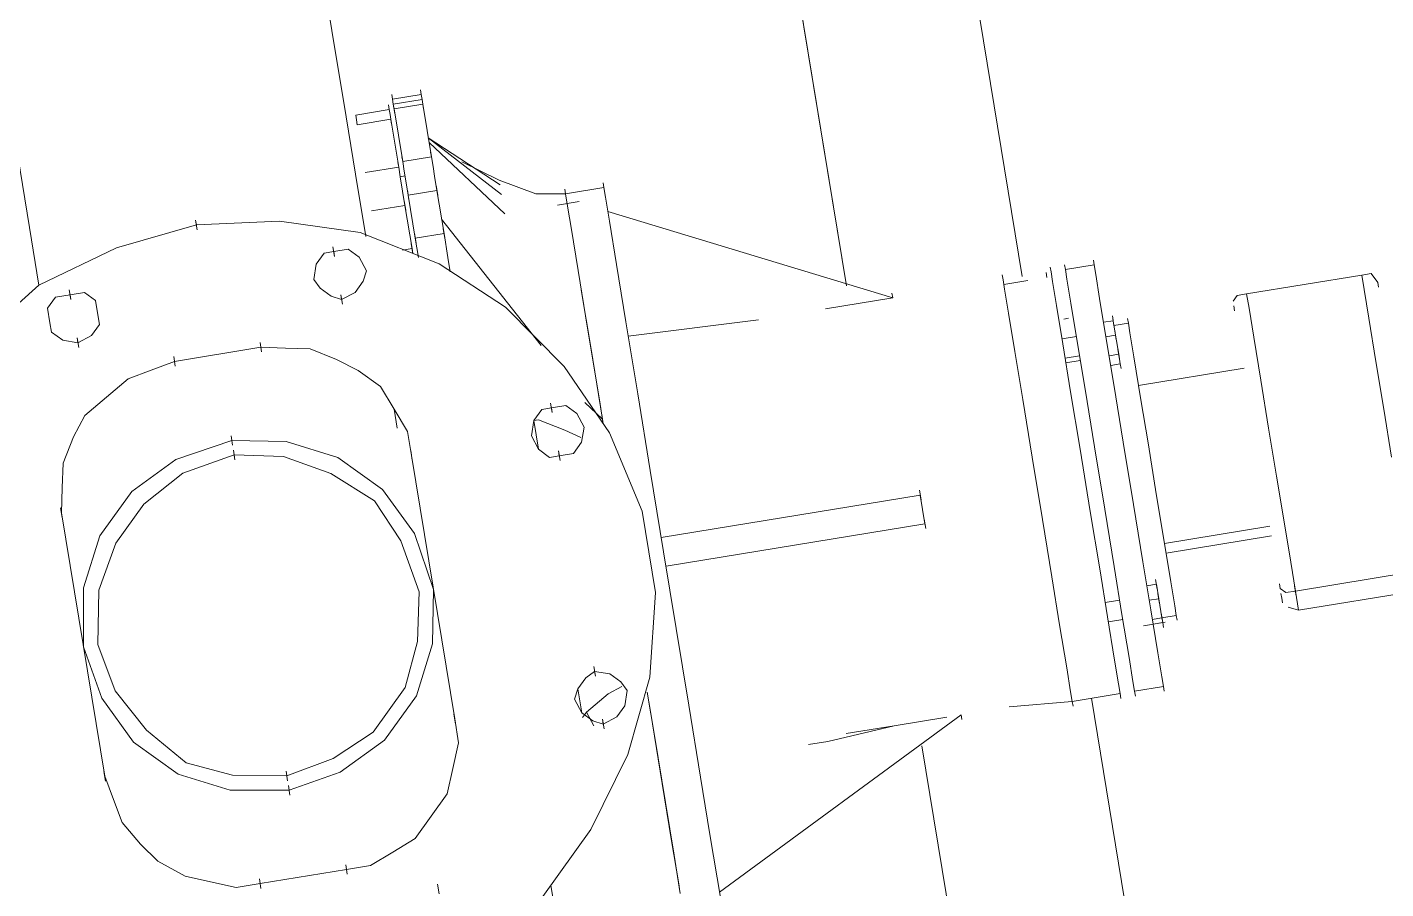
# Model space of a CAD drawing. Header units: metres. Extents: x 2 to 659295185, y -28 to 1124222152.
# Drawn here: x 655610.01 to 655610.597, y 1126540.402 to 1126540.774 of the extents above; entities that cross this region are included whole.
import ezdxf

# ---------------------------------------------------------------- set-up
doc = ezdxf.new("R2010")
doc.units = ezdxf.units.M
doc.header["$MEASUREMENT"] = 0
doc.layers.add('CCSM_C1_CUERPO CK$0$A-EQUIPOS', color=9, linetype='CONTINUOUS')

msp = doc.modelspace()

# ---------------------------------------------------------------- linework, layer by layer
at = {"layer": 'CCSM_C1_CUERPO CK$0$A-EQUIPOS', "lineweight": 5}
for p, q in [((655610.41037, 1126540.84668), (655610.4399, 1126540.66653)), ((655610.4399, 1126540.66653), (655610.41037, 1126540.84668)), ((655610.364, 1126540.6626), (655610.33583, 1126540.83446)), ((655610.33583, 1126540.83446), (655610.364, 1126540.6626)), ((655610.14282, 1126540.76668), (655610.13976, 1126540.78531)), ((655610.14689, 1126540.74183), (655610.14282, 1126540.76668)), ((655610.1676, 1126540.74522), (655610.16794, 1126540.74315)), ((655610.16794, 1126540.74315), (655610.1676, 1126540.74522)), ((655610.18036, 1126540.74519), (655610.16794, 1126540.74315)), ((655610.16794, 1126540.74315), (655610.16827, 1126540.74108)), ((655610.16794, 1126540.74315), (655610.16827, 1126540.74108)), ((655610.16794, 1126540.74315), (655610.16827, 1126540.74108)), ((655610.1807, 1126540.74312), (655610.16827, 1126540.74108)), ((655610.16827, 1126540.74108), (655610.1807, 1126540.74312)), ((655610.18002, 1126540.74726), (655610.18036, 1126540.74519)), ((655610.18002, 1126540.74726), (655610.18036, 1126540.74519)), ((655610.18036, 1126540.74519), (655610.1807, 1126540.74312)), ((655610.18036, 1126540.74519), (655610.1807, 1126540.74312)), ((655610.1807, 1126540.74312), (655610.18036, 1126540.74519)), ((655610.18104, 1126540.74105), (655610.1807, 1126540.74312)), ((655610.1807, 1126540.74312), (655610.18104, 1126540.74105)), ((655610.1807, 1126540.74312), (655610.18138, 1126540.73898)), ((655610.15198, 1126540.71077), (655610.14689, 1126540.74183)), ((655610.15205, 1126540.7363), (655610.16654, 1126540.73867)), ((655610.16654, 1126540.73867), (655610.1662, 1126540.74074)), ((655610.1662, 1126540.74074), (655610.16654, 1126540.73867)), ((655610.1662, 1126540.74074), (655610.16654, 1126540.73867)), ((655610.1662, 1126540.74074), (655610.16654, 1126540.73867)), ((655610.16654, 1126540.73867), (655610.16688, 1126540.7366)), ((655610.16688, 1126540.7366), (655610.16654, 1126540.73867)), ((655610.16827, 1126540.74108), (655610.16861, 1126540.73901)), ((655610.16861, 1126540.73901), (655610.16827, 1126540.74108)), ((655610.16827, 1126540.74108), (655610.16895, 1126540.73694)), ((655610.16861, 1126540.73901), (655610.18104, 1126540.74105)), ((655610.16861, 1126540.73901), (655610.17235, 1126540.71623)), ((655610.17235, 1126540.71623), (655610.16861, 1126540.73901)), ((655610.18104, 1126540.74105), (655610.18477, 1126540.71827)), ((655610.18104, 1126540.74105), (655610.18477, 1126540.71827)), ((655610.15205, 1126540.7363), (655610.15239, 1126540.73423)), ((655610.15239, 1126540.73423), (655610.15205, 1126540.7363)), ((655610.15239, 1126540.73423), (655610.15273, 1126540.73215)), ((655610.15273, 1126540.73215), (655610.15239, 1126540.73423)), ((655610.16722, 1126540.73453), (655610.15273, 1126540.73215)), ((655610.16688, 1126540.7366), (655610.16722, 1126540.73453)), ((655610.16722, 1126540.73453), (655610.16688, 1126540.7366)), ((655610.16688, 1126540.7366), (655610.16756, 1126540.73246)), ((655610.17062, 1126540.71382), (655610.16722, 1126540.73453)), ((655610.17062, 1126540.71382), (655610.16722, 1126540.73453)), ((655610.21508, 1126540.70198), (655610.18341, 1126540.72655)), ((655610.2144, 1126540.70612), (655610.18341, 1126540.72655)), ((655610.21508, 1126540.70198), (655610.18341, 1126540.72655)), ((655610.21644, 1126540.69369), (655610.18375, 1126540.72448)), ((655610.18375, 1126540.72448), (655610.21644, 1126540.69369)), ((655610.18443, 1126540.72034), (655610.18477, 1126540.71827)), ((655610.18443, 1126540.72034), (655610.18477, 1126540.71827)), ((655610.01118, 1126540.68769), (655610.00609, 1126540.71875)), ((655610.17062, 1126540.71382), (655610.15612, 1126540.71145)), ((655610.17028, 1126540.71589), (655610.17062, 1126540.71382)), ((655610.17129, 1126540.70968), (655610.17062, 1126540.71382)), ((655610.17129, 1126540.70968), (655610.17062, 1126540.71382)), ((655610.17201, 1126540.7183), (655610.17235, 1126540.71623)), ((655610.17235, 1126540.71623), (655610.17201, 1126540.7183)), ((655610.17235, 1126540.71623), (655610.18477, 1126540.71827)), ((655610.17235, 1126540.71623), (655610.17303, 1126540.71209)), ((655610.17303, 1126540.71209), (655610.17235, 1126540.71623)), ((655610.18477, 1126540.71827), (655610.18545, 1126540.71413)), ((655610.18477, 1126540.71827), (655610.18545, 1126540.71413)), ((655610.18613, 1126540.70999), (655610.18545, 1126540.71413)), ((655610.18545, 1126540.71413), (655610.18613, 1126540.70999)), ((655610.21407, 1126540.70819), (655610.19787, 1126540.71617)), ((655610.15639, 1126540.68385), (655610.15198, 1126540.71077)), ((655610.17337, 1126540.71002), (655610.17129, 1126540.70968)), ((655610.17129, 1126540.70968), (655610.17337, 1126540.71002)), ((655610.17129, 1126540.70968), (655610.17231, 1126540.70347)), ((655610.17231, 1126540.70347), (655610.17129, 1126540.70968)), ((655610.17303, 1126540.71209), (655610.1737, 1126540.70795)), ((655610.1737, 1126540.70795), (655610.17303, 1126540.71209)), ((655610.1737, 1126540.70795), (655610.17472, 1126540.70174)), ((655610.17472, 1126540.70174), (655610.1737, 1126540.70795)), ((655610.18613, 1126540.70999), (655610.18715, 1126540.70378)), ((655610.18715, 1126540.70378), (655610.18613, 1126540.70999)), ((655610.22992, 1126540.70228), (655610.21407, 1126540.70819)), ((655610.17231, 1126540.70347), (655610.17333, 1126540.69726)), ((655610.17333, 1126540.69726), (655610.17231, 1126540.70347)), ((655610.17438, 1126540.70381), (655610.17506, 1126540.69967)), ((655610.18715, 1126540.70378), (655610.17472, 1126540.70174)), ((655610.17472, 1126540.70174), (655610.17778, 1126540.6831)), ((655610.17472, 1126540.70174), (655610.17778, 1126540.6831)), ((655610.18681, 1126540.70585), (655610.18749, 1126540.70171)), ((655610.18715, 1126540.70378), (655610.1902, 1126540.68514)), ((655610.1902, 1126540.68514), (655610.18715, 1126540.70378)), ((655610.22992, 1126540.70228), (655610.24268, 1126540.70225)), ((655610.24234, 1126540.70432), (655610.24268, 1126540.70225)), ((655610.24268, 1126540.70225), (655610.25925, 1126540.70496)), ((655610.2437, 1126540.69604), (655610.24268, 1126540.70225)), ((655610.24268, 1126540.70225), (655610.2437, 1126540.69604)), ((655610.25891, 1126540.70703), (655610.25925, 1126540.70496)), ((655610.25992, 1126540.70082), (655610.25925, 1126540.70496)), ((655610.25925, 1126540.70496), (655610.25992, 1126540.70082)), ((655610.17333, 1126540.69726), (655610.15884, 1126540.69488)), ((655610.17299, 1126540.69933), (655610.17367, 1126540.69519)), ((655610.17333, 1126540.69726), (655610.17639, 1126540.67862)), ((655610.17639, 1126540.67862), (655610.17333, 1126540.69726)), ((655610.23922, 1126540.69743), (655610.24854, 1126540.69895)), ((655610.23922, 1126540.69743), (655610.24854, 1126540.69895)), ((655610.24336, 1126540.69811), (655610.2437, 1126540.69604)), ((655610.24336, 1126540.69811), (655610.2437, 1126540.69604)), ((655610.24438, 1126540.69189), (655610.2437, 1126540.69604)), ((655610.24438, 1126540.69189), (655610.2437, 1126540.69604)), ((655610.26162, 1126540.69047), (655610.25992, 1126540.70082)), ((655610.26162, 1126540.69047), (655610.25992, 1126540.70082)), ((655610.08294, 1126540.69095), (655610.08361, 1126540.68681)), ((655610.08294, 1126540.69095), (655610.08328, 1126540.68888)), ((655610.11916, 1126540.69051), (655610.08328, 1126540.68888)), ((655610.11916, 1126540.69051), (655610.08328, 1126540.68888)), ((655610.15398, 1126540.68558), (655610.11916, 1126540.69051)), ((655610.15398, 1126540.68558), (655610.11916, 1126540.69051)), ((655610.23216, 1126540.63673), (655610.18918, 1126540.69135)), ((655610.24438, 1126540.69189), (655610.24506, 1126540.68775)), ((655610.24438, 1126540.69189), (655610.24506, 1126540.68775)), ((655610.26094, 1126540.69461), (655610.38399, 1126540.65737)), ((655610.38399, 1126540.65737), (655610.26094, 1126540.69461)), ((655610.26468, 1126540.67183), (655610.26162, 1126540.69047)), ((655610.26468, 1126540.67183), (655610.26162, 1126540.69047)), ((655610.01525, 1126540.66284), (655610.01118, 1126540.68769)), ((655610.08328, 1126540.68888), (655610.04875, 1126540.67897)), ((655610.08328, 1126540.68888), (655610.04875, 1126540.67897)), ((655610.1881, 1126540.67204), (655610.15398, 1126540.68558)), ((655610.1881, 1126540.67204), (655610.15398, 1126540.68558)), ((655610.17744, 1126540.68517), (655610.17812, 1126540.68103)), ((655610.1902, 1126540.68514), (655610.17778, 1126540.6831)), ((655610.18986, 1126540.68721), (655610.19054, 1126540.68307)), ((655610.1919, 1126540.67479), (655610.1902, 1126540.68514)), ((655610.24506, 1126540.68775), (655610.24811, 1126540.66912)), ((655610.24506, 1126540.68775), (655610.24811, 1126540.66912)), ((655610.04875, 1126540.67897), (655610.01525, 1126540.66284)), ((655610.04875, 1126540.67897), (655610.01525, 1126540.66284)), ((655610.14224, 1126540.6794), (655610.14292, 1126540.67526)), ((655610.14258, 1126540.67733), (655610.14879, 1126540.67835)), ((655610.14879, 1126540.67835), (655610.14258, 1126540.67733)), ((655610.14879, 1126540.67835), (655610.15361, 1126540.67489)), ((655610.15361, 1126540.67489), (655610.14879, 1126540.67835)), ((655610.17639, 1126540.67862), (655610.17224, 1126540.67794)), ((655610.17605, 1126540.68069), (655610.17673, 1126540.67655)), ((655610.17673, 1126540.67655), (655610.17639, 1126540.67862)), ((655610.17673, 1126540.67655), (655610.17639, 1126540.67862)), ((655610.17778, 1126540.6831), (655610.17914, 1126540.67482)), ((655610.17778, 1126540.6831), (655610.17914, 1126540.67482)), ((655610.13844, 1126540.67666), (655610.13497, 1126540.67184)), ((655610.13844, 1126540.67666), (655610.13497, 1126540.67184)), ((655610.14258, 1126540.67733), (655610.13844, 1126540.67666)), ((655610.13844, 1126540.67666), (655610.14258, 1126540.67733)), ((655610.14258, 1126540.67733), (655610.14292, 1126540.67526)), ((655610.1567, 1126540.66902), (655610.15361, 1126540.67489)), ((655610.15361, 1126540.67489), (655610.1567, 1126540.66902)), ((655610.19292, 1126540.66858), (655610.1919, 1126540.67479)), ((655610.47062, 1126540.67369), (655610.47096, 1126540.67162)), ((655610.13497, 1126540.67184), (655610.13392, 1126540.66528)), ((655610.13497, 1126540.67184), (655610.13392, 1126540.66528)), ((655610.15531, 1126540.66454), (655610.1567, 1126540.66902)), ((655610.1567, 1126540.66902), (655610.15531, 1126540.66454)), ((655610.21668, 1126540.65333), (655610.1881, 1126540.67204)), ((655610.21668, 1126540.65333), (655610.1881, 1126540.67204)), ((655610.24811, 1126540.66912), (655610.25218, 1126540.64427)), ((655610.24811, 1126540.66912), (655610.25218, 1126540.64427)), ((655610.26875, 1126540.64698), (655610.26468, 1126540.67183)), ((655610.26875, 1126540.64698), (655610.26468, 1126540.67183)), ((655610.43128, 1126540.66725), (655610.43162, 1126540.66518)), ((655610.45025, 1126540.66823), (655610.45059, 1126540.66616)), ((655610.45198, 1126540.67064), (655610.45232, 1126540.66857)), ((655610.453, 1126540.66443), (655610.45232, 1126540.66857)), ((655610.453, 1126540.66443), (655610.45232, 1126540.66857)), ((655610.45819, 1126540.67166), (655610.45853, 1126540.66959)), ((655610.45853, 1126540.66959), (655610.47096, 1126540.67162)), ((655610.45853, 1126540.66959), (655610.45921, 1126540.66545)), ((655610.45921, 1126540.66545), (655610.45853, 1126540.66959)), ((655610.47164, 1126540.66748), (655610.47096, 1126540.67162)), ((655610.47164, 1126540.66748), (655610.47096, 1126540.67162)), ((655610.47333, 1126540.65713), (655610.47164, 1126540.66748)), ((655610.47333, 1126540.65713), (655610.47164, 1126540.66748)), ((655610.58651, 1126540.66717), (655610.53681, 1126540.65903)), ((655610.53681, 1126540.65903), (655610.58651, 1126540.66717)), ((655610.59065, 1126540.66785), (655610.58651, 1126540.66717)), ((655610.58651, 1126540.66717), (655610.59065, 1126540.66785)), ((655610.58752, 1126540.66096), (655610.58651, 1126540.66717)), ((655610.5934, 1126540.66405), (655610.59065, 1126540.66785)), ((655610.01525, 1126540.66284), (655609.98932, 1126540.63946)), ((655610.01525, 1126540.66284), (655609.98932, 1126540.63946)), ((655610.02835, 1126540.66074), (655610.02903, 1126540.6566)), ((655610.13667, 1126540.66148), (655610.13392, 1126540.66528)), ((655610.13392, 1126540.66528), (655610.13667, 1126540.66148)), ((655610.13667, 1126540.66148), (655610.14149, 1126540.65802)), ((655610.14149, 1126540.65802), (655610.13667, 1126540.66148)), ((655610.15531, 1126540.66454), (655610.15184, 1126540.65972)), ((655610.15531, 1126540.66454), (655610.15184, 1126540.65972)), ((655610.25354, 1126540.63599), (655610.24947, 1126540.66083)), ((655610.24947, 1126540.66083), (655610.25354, 1126540.63599)), ((655610.43229, 1126540.66103), (655610.43162, 1126540.66518)), ((655610.44231, 1126540.6648), (655610.43196, 1126540.6631)), ((655610.43399, 1126540.65068), (655610.43229, 1126540.66103)), ((655610.453, 1126540.66443), (655610.4547, 1126540.65407)), ((655610.4547, 1126540.65407), (655610.453, 1126540.66443)), ((655610.45921, 1126540.66545), (655610.46091, 1126540.65509)), ((655610.45921, 1126540.66545), (655610.46091, 1126540.65509)), ((655610.58956, 1126540.64854), (655610.58752, 1126540.66096)), ((655610.59374, 1126540.66198), (655610.5934, 1126540.66405)), ((655610.5934, 1126540.66405), (655610.59374, 1126540.66198)), ((655610.59374, 1126540.66198), (655610.5934, 1126540.66405)), ((655610.01902, 1126540.65283), (655610.02248, 1126540.65765)), ((655610.01902, 1126540.65283), (655610.02248, 1126540.65765)), ((655610.02248, 1126540.65765), (655610.02869, 1126540.65867)), ((655610.02248, 1126540.65765), (655610.02869, 1126540.65867)), ((655610.02869, 1126540.65867), (655610.0349, 1126540.65969)), ((655610.0349, 1126540.65969), (655610.02869, 1126540.65867)), ((655610.02869, 1126540.65867), (655610.02903, 1126540.6566)), ((655610.0349, 1126540.65969), (655610.03972, 1126540.65622)), ((655610.03972, 1126540.65622), (655610.0349, 1126540.65969)), ((655610.03972, 1126540.65622), (655610.04074, 1126540.65001)), ((655610.03972, 1126540.65622), (655610.04074, 1126540.65001)), ((655610.14149, 1126540.65802), (655610.14597, 1126540.65663)), ((655610.14597, 1126540.65663), (655610.14149, 1126540.65802)), ((655610.14563, 1126540.6587), (655610.14631, 1126540.65456)), ((655610.14563, 1126540.6587), (655610.14597, 1126540.65663)), ((655610.15184, 1126540.65972), (655610.14597, 1126540.65663)), ((655610.15184, 1126540.65972), (655610.14597, 1126540.65663)), ((655610.38399, 1126540.65737), (655610.355, 1126540.65262)), ((655610.38365, 1126540.65944), (655610.38399, 1126540.65737)), ((655610.38365, 1126540.65944), (655610.38399, 1126540.65737)), ((655610.38399, 1126540.65737), (655610.38365, 1126540.65944)), ((655610.46091, 1126540.65509), (655610.46363, 1126540.63853)), ((655610.46091, 1126540.65509), (655610.46363, 1126540.63853)), ((655610.47605, 1126540.64056), (655610.47333, 1126540.65713)), ((655610.47605, 1126540.64056), (655610.47333, 1126540.65713)), ((655610.53267, 1126540.65835), (655610.53094, 1126540.65594)), ((655610.53267, 1126540.65835), (655610.53094, 1126540.65594)), ((655610.53267, 1126540.65835), (655610.53094, 1126540.65594)), ((655610.53267, 1126540.65835), (655610.53681, 1126540.65903)), ((655610.53681, 1126540.65903), (655610.53267, 1126540.65835)), ((655610.53681, 1126540.65903), (655610.53783, 1126540.65282)), ((655610.01902, 1126540.65283), (655610.02004, 1126540.64662)), ((655610.02004, 1126540.64662), (655610.01902, 1126540.65283)), ((655610.04074, 1126540.65001), (655610.04142, 1126540.64587)), ((655610.04074, 1126540.65001), (655610.04142, 1126540.64587)), ((655610.24214, 1126540.62774), (655610.21668, 1126540.65333)), ((655610.24214, 1126540.62774), (655610.21668, 1126540.65333)), ((655610.43671, 1126540.63412), (655610.43399, 1126540.65068)), ((655610.4547, 1126540.65407), (655610.45741, 1126540.63751)), ((655610.45741, 1126540.63751), (655610.4547, 1126540.65407)), ((655610.47883, 1126540.64953), (655610.47951, 1126540.64538)), ((655610.47883, 1126540.64953), (655610.47917, 1126540.64745)), ((655610.53128, 1126540.65387), (655610.53162, 1126540.6518)), ((655610.53162, 1126540.6518), (655610.53128, 1126540.65387)), ((655610.53162, 1126540.6518), (655610.53128, 1126540.65387)), ((655610.53128, 1126540.65387), (655610.53162, 1126540.6518)), ((655610.53987, 1126540.64039), (655610.53783, 1126540.65282)), ((655610.02004, 1126540.64662), (655610.02071, 1126540.64248)), ((655610.02071, 1126540.64248), (655610.02004, 1126540.64662)), ((655610.04142, 1126540.64587), (655610.03796, 1126540.64105)), ((655610.04142, 1126540.64587), (655610.03796, 1126540.64105)), ((655610.25218, 1126540.64427), (655610.25727, 1126540.61321)), ((655610.25218, 1126540.64427), (655610.25727, 1126540.61321)), ((655610.27384, 1126540.61592), (655610.26875, 1126540.64698)), ((655610.27384, 1126540.61592), (655610.26875, 1126540.64698)), ((655610.32601, 1126540.64787), (655610.26977, 1126540.64077)), ((655610.45986, 1126540.64854), (655610.45779, 1126540.6482)), ((655610.47917, 1126540.64745), (655610.47503, 1126540.64678)), ((655610.47917, 1126540.64745), (655610.48019, 1126540.64124)), ((655610.48019, 1126540.64124), (655610.47917, 1126540.64745)), ((655610.47951, 1126540.64538), (655610.48572, 1126540.6464)), ((655610.47985, 1126540.64331), (655610.48053, 1126540.63917)), ((655610.48538, 1126540.64847), (655610.48572, 1126540.6464)), ((655610.48572, 1126540.6464), (655610.4864, 1126540.64226)), ((655610.4864, 1126540.64226), (655610.48572, 1126540.6464)), ((655610.59262, 1126540.6299), (655610.58956, 1126540.64854)), ((655610.02071, 1126540.64248), (655610.02553, 1126540.63901)), ((655610.02553, 1126540.63901), (655610.02071, 1126540.64248)), ((655610.03209, 1126540.63796), (655610.02553, 1126540.63901)), ((655610.03209, 1126540.63796), (655610.02553, 1126540.63901)), ((655610.03175, 1126540.64003), (655610.03243, 1126540.63589)), ((655610.03175, 1126540.64003), (655610.03209, 1126540.63796)), ((655610.03796, 1126540.64105), (655610.03209, 1126540.63796)), ((655610.03796, 1126540.64105), (655610.03209, 1126540.63796)), ((655610.11074, 1126540.63809), (655610.11141, 1126540.63395)), ((655610.45707, 1126540.63958), (655610.46329, 1126540.6406)), ((655610.46329, 1126540.6406), (655610.45707, 1126540.63958)), ((655610.46081, 1126540.6168), (655610.45741, 1126540.63751)), ((655610.46081, 1126540.6168), (655610.45741, 1126540.63751)), ((655610.46363, 1126540.63853), (655610.46702, 1126540.61782)), ((655610.46363, 1126540.63853), (655610.46702, 1126540.61782)), ((655610.48019, 1126540.64124), (655610.47605, 1126540.64056)), ((655610.47944, 1126540.61986), (655610.47605, 1126540.64056)), ((655610.47944, 1126540.61986), (655610.47605, 1126540.64056)), ((655610.48019, 1126540.64124), (655610.48155, 1126540.63296)), ((655610.48155, 1126540.63296), (655610.48019, 1126540.64124)), ((655610.4864, 1126540.64226), (655610.4881, 1126540.63191)), ((655610.4881, 1126540.63191), (655610.4864, 1126540.64226)), ((655610.54292, 1126540.62176), (655610.53987, 1126540.64039)), ((655610.07346, 1126540.63199), (655610.07414, 1126540.62784)), ((655610.11108, 1126540.63602), (655610.0738, 1126540.62991)), ((655610.11108, 1126540.63602), (655610.0738, 1126540.62991)), ((655610.12177, 1126540.63565), (655610.11108, 1126540.63602)), ((655610.12177, 1126540.63565), (655610.11108, 1126540.63602)), ((655610.12177, 1126540.63565), (655610.13246, 1126540.63528)), ((655610.13246, 1126540.63528), (655610.12177, 1126540.63565)), ((655610.13246, 1126540.63528), (655610.14383, 1126540.63076)), ((655610.14383, 1126540.63076), (655610.13246, 1126540.63528)), ((655610.25863, 1126540.60493), (655610.25354, 1126540.63599)), ((655610.25354, 1126540.63599), (655610.25863, 1126540.60493)), ((655610.4401, 1126540.61341), (655610.43671, 1126540.63412)), ((655610.45843, 1126540.6313), (655610.46464, 1126540.63232)), ((655610.46464, 1126540.63232), (655610.45843, 1126540.6313)), ((655610.48155, 1126540.63296), (655610.47741, 1126540.63228)), ((655610.48121, 1126540.63503), (655610.48189, 1126540.63089)), ((655610.48223, 1126540.62882), (655610.48155, 1126540.63296)), ((655610.48155, 1126540.63296), (655610.48223, 1126540.62882)), ((655610.49115, 1126540.61327), (655610.4881, 1126540.63191)), ((655610.49115, 1126540.61327), (655610.4881, 1126540.63191)), ((655610.06379, 1126540.62615), (655610.05378, 1126540.62238)), ((655610.06379, 1126540.62615), (655610.05378, 1126540.62238)), ((655610.0738, 1126540.62991), (655610.06379, 1126540.62615)), ((655610.0738, 1126540.62991), (655610.06379, 1126540.62615)), ((655610.14383, 1126540.63076), (655610.15313, 1126540.62591)), ((655610.15313, 1126540.62591), (655610.14383, 1126540.63076)), ((655610.15313, 1126540.62591), (655610.16277, 1126540.61898)), ((655610.16277, 1126540.61898), (655610.15313, 1126540.62591)), ((655610.26172, 1126540.59905), (655610.24214, 1126540.62774)), ((655610.26172, 1126540.59905), (655610.24214, 1126540.62774)), ((655610.45877, 1126540.62923), (655610.46498, 1126540.63025)), ((655610.48223, 1126540.62882), (655610.47809, 1126540.62814)), ((655610.48223, 1126540.62882), (655610.48257, 1126540.62675)), ((655610.53569, 1126540.62695), (655610.49014, 1126540.61948)), ((655610.59601, 1126540.6092), (655610.59262, 1126540.6299)), ((655610.05378, 1126540.62238), (655610.04444, 1126540.61447)), ((655610.05378, 1126540.62238), (655610.04444, 1126540.61447)), ((655610.48352, 1126540.59501), (655610.47944, 1126540.61986)), ((655610.48352, 1126540.59501), (655610.47944, 1126540.61986)), ((655610.54631, 1126540.60105), (655610.54292, 1126540.62176)), ((655610.04444, 1126540.61447), (655610.03511, 1126540.60656)), ((655610.04444, 1126540.61447), (655610.03511, 1126540.60656)), ((655610.16277, 1126540.61898), (655610.16861, 1126540.60931)), ((655610.16861, 1126540.60931), (655610.16277, 1126540.61898)), ((655610.27927, 1126540.58279), (655610.27384, 1126540.61592)), ((655610.27927, 1126540.58279), (655610.27384, 1126540.61592)), ((655610.4401, 1126540.61341), (655610.44417, 1126540.58856)), ((655610.46488, 1126540.59196), (655610.46081, 1126540.6168)), ((655610.46488, 1126540.59196), (655610.46081, 1126540.6168)), ((655610.46702, 1126540.61782), (655610.47109, 1126540.59297)), ((655610.46702, 1126540.61782), (655610.47109, 1126540.59297)), ((655610.16861, 1126540.60931), (655610.17445, 1126540.59963)), ((655610.16861, 1126540.60931), (655610.16997, 1126540.60103)), ((655610.16997, 1126540.60103), (655610.16861, 1126540.60931)), ((655610.23243, 1126540.60914), (655610.22896, 1126540.60432)), ((655610.23243, 1126540.60914), (655610.22896, 1126540.60432)), ((655610.23243, 1126540.60914), (655610.23657, 1126540.60982)), ((655610.23657, 1126540.60982), (655610.23243, 1126540.60914)), ((655610.23691, 1126540.60775), (655610.23623, 1126540.61189)), ((655610.24278, 1126540.61083), (655610.23657, 1126540.60982)), ((655610.23657, 1126540.60982), (655610.24278, 1126540.61083)), ((655610.23657, 1126540.60982), (655610.23691, 1126540.60775)), ((655610.2476, 1126540.60737), (655610.24278, 1126540.61083)), ((655610.24278, 1126540.61083), (655610.2476, 1126540.60737)), ((655610.25863, 1126540.60493), (655610.25106, 1126540.61219)), ((655610.25727, 1126540.61321), (655610.25897, 1126540.60286)), ((655610.25727, 1126540.61321), (655610.25897, 1126540.60286)), ((655610.49421, 1126540.59464), (655610.49115, 1126540.61327)), ((655610.49421, 1126540.59464), (655610.49115, 1126540.61327)), ((655610.5994, 1126540.58849), (655610.59601, 1126540.6092)), ((655610.03511, 1126540.60656), (655610.03025, 1126540.59726)), ((655610.03511, 1126540.60656), (655610.03025, 1126540.59726)), ((655610.22896, 1126540.60432), (655610.22791, 1126540.59777)), ((655610.22791, 1126540.59777), (655610.22896, 1126540.60432)), ((655610.22896, 1126540.60432), (655610.23104, 1126540.60466)), ((655610.23104, 1126540.60466), (655610.22896, 1126540.60432)), ((655610.22896, 1126540.60432), (655610.231, 1126540.59189)), ((655610.22896, 1126540.60432), (655610.231, 1126540.59189)), ((655610.23104, 1126540.60466), (655610.24241, 1126540.60014)), ((655610.24241, 1126540.60014), (655610.23104, 1126540.60466)), ((655610.2476, 1126540.60737), (655610.25069, 1126540.6015)), ((655610.25069, 1126540.6015), (655610.2476, 1126540.60737)), ((655610.25829, 1126540.607), (655610.25897, 1126540.60286)), ((655610.25897, 1126540.60286), (655610.25863, 1126540.60493)), ((655610.25897, 1126540.60286), (655610.25863, 1126540.60493)), ((655610.03025, 1126540.59726), (655610.02574, 1126540.58589)), ((655610.03025, 1126540.59726), (655610.02574, 1126540.58589)), ((655610.09821, 1126540.59777), (655610.09889, 1126540.59363)), ((655610.17445, 1126540.59963), (655610.17615, 1126540.58928)), ((655610.17445, 1126540.59963), (655610.17615, 1126540.58928)), ((655610.17615, 1126540.58928), (655610.17445, 1126540.59963)), ((655610.17445, 1126540.59963), (655610.17615, 1126540.58928)), ((655610.22791, 1126540.59777), (655610.231, 1126540.59189)), ((655610.22791, 1126540.59777), (655610.231, 1126540.59189)), ((655610.24241, 1126540.60014), (655610.2493, 1126540.59702)), ((655610.2493, 1126540.59702), (655610.24241, 1126540.60014)), ((655610.25069, 1126540.6015), (655610.24964, 1126540.59495)), ((655610.24964, 1126540.59495), (655610.25069, 1126540.6015)), ((655610.27577, 1126540.56521), (655610.26172, 1126540.59905)), ((655610.27577, 1126540.56521), (655610.26172, 1126540.59905)), ((655610.54971, 1126540.58034), (655610.54631, 1126540.60105)), ((655610.07438, 1126540.58748), (655610.09855, 1126540.5957)), ((655610.09855, 1126540.5957), (655610.07438, 1126540.58748)), ((655610.09855, 1126540.5957), (655610.122, 1126540.59529)), ((655610.09855, 1126540.5957), (655610.122, 1126540.59529)), ((655610.09923, 1126540.59156), (655610.09991, 1126540.58742)), ((655610.122, 1126540.59529), (655610.14441, 1126540.58833)), ((655610.14441, 1126540.58833), (655610.122, 1126540.59529)), ((655610.17581, 1126540.59135), (655610.17649, 1126540.58721)), ((655610.17649, 1126540.58721), (655610.17581, 1126540.59135)), ((655610.23582, 1126540.58843), (655610.231, 1126540.59189)), ((655610.231, 1126540.59189), (655610.23582, 1126540.58843)), ((655610.2403, 1126540.58704), (655610.23962, 1126540.59118)), ((655610.23962, 1126540.59118), (655610.23996, 1126540.58911)), ((655610.24617, 1126540.59013), (655610.23996, 1126540.58911)), ((655610.24617, 1126540.59013), (655610.23996, 1126540.58911)), ((655610.24964, 1126540.59495), (655610.24617, 1126540.59013)), ((655610.24964, 1126540.59495), (655610.24617, 1126540.59013)), ((655610.46929, 1126540.56504), (655610.46488, 1126540.59196)), ((655610.46929, 1126540.56504), (655610.46488, 1126540.59196)), ((655610.47109, 1126540.59297), (655610.4755, 1126540.56606)), ((655610.47109, 1126540.59297), (655610.4755, 1126540.56606)), ((655610.48793, 1126540.56809), (655610.48352, 1126540.59501)), ((655610.48793, 1126540.56809), (655610.48352, 1126540.59501)), ((655610.49794, 1126540.57186), (655610.49421, 1126540.59464)), ((655610.49794, 1126540.57186), (655610.49421, 1126540.59464)), ((655610.02574, 1126540.58589), (655610.02536, 1126540.5752)), ((655610.02574, 1126540.58589), (655610.02536, 1126540.5752)), ((655610.05537, 1126540.57374), (655610.07438, 1126540.58748)), ((655610.07438, 1126540.58748), (655610.05537, 1126540.57374)), ((655610.07747, 1126540.58161), (655610.09957, 1126540.58949)), ((655610.07747, 1126540.58161), (655610.09957, 1126540.58949)), ((655610.09957, 1126540.58949), (655610.12095, 1126540.58874)), ((655610.09957, 1126540.58949), (655610.12095, 1126540.58874)), ((655610.09957, 1126540.58949), (655610.09991, 1126540.58742)), ((655610.12095, 1126540.58874), (655610.14128, 1126540.58144)), ((655610.12095, 1126540.58874), (655610.14128, 1126540.58144)), ((655610.14441, 1126540.58833), (655610.16369, 1126540.57448)), ((655610.16369, 1126540.57448), (655610.14441, 1126540.58833)), ((655610.19481, 1126540.4754), (655610.17615, 1126540.58928)), ((655610.19481, 1126540.4754), (655610.17615, 1126540.58928)), ((655610.23996, 1126540.58911), (655610.23582, 1126540.58843)), ((655610.23996, 1126540.58911), (655610.23582, 1126540.58843)), ((655610.44417, 1126540.58856), (655610.44859, 1126540.56164)), ((655610.06053, 1126540.5682), (655610.07747, 1126540.58161)), ((655610.07747, 1126540.58161), (655610.06053, 1126540.5682)), ((655610.14128, 1126540.58144), (655610.16023, 1126540.56966)), ((655610.16023, 1126540.56966), (655610.14128, 1126540.58144)), ((655610.28504, 1126540.54759), (655610.27927, 1126540.58279)), ((655610.28504, 1126540.54759), (655610.27927, 1126540.58279)), ((655610.5531, 1126540.55964), (655610.54971, 1126540.58034)), ((655610.02536, 1126540.5752), (655610.02499, 1126540.5645)), ((655610.02536, 1126540.5752), (655610.02499, 1126540.5645)), ((655610.02499, 1126540.5645), (655610.02536, 1126540.5752)), ((655610.05537, 1126540.57374), (655610.04152, 1126540.55446)), ((655610.05537, 1126540.57374), (655610.04152, 1126540.55446)), ((655610.16369, 1126540.57448), (655610.17744, 1126540.55547)), ((655610.17744, 1126540.55547), (655610.16369, 1126540.57448)), ((655610.3955, 1126540.5742), (655610.39618, 1126540.57006)), ((655610.02465, 1126540.56658), (655610.02533, 1126540.56243)), ((655610.02465, 1126540.56658), (655610.02533, 1126540.56243)), ((655610.04841, 1126540.55133), (655610.06053, 1126540.5682)), ((655610.06053, 1126540.5682), (655610.04841, 1126540.55133)), ((655610.16023, 1126540.56966), (655610.17156, 1126540.55238)), ((655610.17156, 1126540.55238), (655610.16023, 1126540.56966)), ((655610.28402, 1126540.55381), (655610.39584, 1126540.57213)), ((655610.39584, 1126540.57213), (655610.28402, 1126540.55381)), ((655610.39584, 1126540.57213), (655610.39787, 1126540.55971)), ((655610.492, 1126540.54324), (655610.48793, 1126540.56809)), ((655610.492, 1126540.54324), (655610.48793, 1126540.56809)), ((655610.50134, 1126540.55115), (655610.49794, 1126540.57186)), ((655610.50134, 1126540.55115), (655610.49794, 1126540.57186)), ((655610.02499, 1126540.5645), (655610.04366, 1126540.45062)), ((655610.02499, 1126540.5645), (655610.04366, 1126540.45062)), ((655610.28154, 1126540.53001), (655610.27577, 1126540.56521)), ((655610.28154, 1126540.53001), (655610.27577, 1126540.56521)), ((655610.39753, 1126540.56178), (655610.39821, 1126540.55764)), ((655610.45266, 1126540.5368), (655610.44859, 1126540.56164)), ((655610.47337, 1126540.54019), (655610.46929, 1126540.56504)), ((655610.47337, 1126540.54019), (655610.46929, 1126540.56504)), ((655610.4755, 1126540.56606), (655610.47958, 1126540.54121)), ((655610.4755, 1126540.56606), (655610.47958, 1126540.54121)), ((655610.18565, 1126540.5313), (655610.17744, 1126540.55547)), ((655610.18565, 1126540.5313), (655610.17744, 1126540.55547)), ((655610.28606, 1126540.54138), (655610.39787, 1126540.55971)), ((655610.28606, 1126540.54138), (655610.39787, 1126540.55971)), ((655610.54689, 1126540.55862), (655610.50134, 1126540.55115)), ((655610.55582, 1126540.54307), (655610.5531, 1126540.55964)), ((655610.04152, 1126540.55446), (655610.03456, 1126540.53205)), ((655610.04152, 1126540.55446), (655610.03456, 1126540.53205)), ((655610.04841, 1126540.55133), (655610.04111, 1126540.531)), ((655610.04841, 1126540.55133), (655610.04111, 1126540.531)), ((655610.17944, 1126540.53028), (655610.17156, 1126540.55238)), ((655610.17156, 1126540.55238), (655610.17944, 1126540.53028)), ((655610.50405, 1126540.53459), (655610.50134, 1126540.55115)), ((655610.50405, 1126540.53459), (655610.50134, 1126540.55115)), ((655610.50201, 1126540.54701), (655610.54757, 1126540.55448)), ((655610.29047, 1126540.51446), (655610.28504, 1126540.54759)), ((655610.29047, 1126540.51446), (655610.28504, 1126540.54759)), ((655610.49539, 1126540.52254), (655610.492, 1126540.54324)), ((655610.49539, 1126540.52254), (655610.492, 1126540.54324)), ((655610.55785, 1126540.53065), (655610.55582, 1126540.54307)), ((655610.47676, 1126540.51948), (655610.47337, 1126540.54019)), ((655610.47676, 1126540.51948), (655610.47337, 1126540.54019)), ((655610.47958, 1126540.54121), (655610.48297, 1126540.5205)), ((655610.47958, 1126540.54121), (655610.48297, 1126540.5205)), ((655610.60755, 1126540.53879), (655610.55785, 1126540.53065)), ((655610.03456, 1126540.53205), (655610.03449, 1126540.50653)), ((655610.03449, 1126540.50653), (655610.03456, 1126540.53205)), ((655610.18524, 1126540.50785), (655610.18565, 1126540.5313)), ((655610.18524, 1126540.50785), (655610.18565, 1126540.5313)), ((655610.45605, 1126540.51609), (655610.45266, 1126540.5368)), ((655610.49784, 1126540.53357), (655610.4937, 1126540.53289)), ((655610.4975, 1126540.53564), (655610.49818, 1126540.5315)), ((655610.49886, 1126540.52736), (655610.49784, 1126540.53357)), ((655610.49784, 1126540.53357), (655610.49886, 1126540.52736)), ((655610.50575, 1126540.52423), (655610.50405, 1126540.53459)), ((655610.50575, 1126540.52423), (655610.50405, 1126540.53459)), ((655610.55096, 1126540.53377), (655610.5513, 1126540.5317)), ((655610.5513, 1126540.5317), (655610.55371, 1126540.52997)), ((655610.55751, 1126540.53272), (655610.55819, 1126540.52858)), ((655610.04111, 1126540.531), (655610.0407, 1126540.50754)), ((655610.04111, 1126540.531), (655610.0407, 1126540.50754)), ((655610.17869, 1126540.5089), (655610.17944, 1126540.53028)), ((655610.17944, 1126540.53028), (655610.17869, 1126540.5089)), ((655610.27903, 1126540.49345), (655610.28154, 1126540.53001)), ((655610.28154, 1126540.53001), (655610.27903, 1126540.49345)), ((655610.48195, 1126540.52671), (655610.47574, 1126540.5257)), ((655610.47574, 1126540.5257), (655610.48195, 1126540.52671)), ((655610.48195, 1126540.52671), (655610.47574, 1126540.5257)), ((655610.49886, 1126540.52736), (655610.49472, 1126540.52668)), ((655610.49852, 1126540.52943), (655610.4992, 1126540.52529)), ((655610.49886, 1126540.52736), (655610.50021, 1126540.51908)), ((655610.50021, 1126540.51908), (655610.49886, 1126540.52736)), ((655610.55198, 1126540.52756), (655610.55164, 1126540.52963)), ((655610.55198, 1126540.52756), (655610.55164, 1126540.52963)), ((655610.55232, 1126540.52549), (655610.55198, 1126540.52756)), ((655610.55198, 1126540.52756), (655610.55232, 1126540.52549)), ((655610.55371, 1126540.52997), (655610.55785, 1126540.53065)), ((655610.55785, 1126540.53065), (655610.55921, 1126540.52237)), ((655610.55921, 1126540.52237), (655610.60891, 1126540.53051)), ((655610.48297, 1126540.5205), (655610.48603, 1126540.50187)), ((655610.48297, 1126540.5205), (655610.48603, 1126540.50187)), ((655610.49845, 1126540.5039), (655610.49539, 1126540.52254)), ((655610.49845, 1126540.5039), (655610.49539, 1126540.52254)), ((655610.49988, 1126540.52115), (655610.50055, 1126540.517)), ((655610.50021, 1126540.51908), (655610.50643, 1126540.52009)), ((655610.50643, 1126540.52009), (655610.50575, 1126540.52423)), ((655610.50643, 1126540.52009), (655610.50575, 1126540.52423)), ((655610.50643, 1126540.52009), (655610.50677, 1126540.51802)), ((655610.55921, 1126540.52237), (655610.55473, 1126540.52376)), ((655610.55473, 1126540.52376), (655610.55921, 1126540.52237)), ((655610.2959, 1126540.48133), (655610.29047, 1126540.51446)), ((655610.2959, 1126540.48133), (655610.29047, 1126540.51446)), ((655610.45911, 1126540.49745), (655610.45605, 1126540.51609)), ((655610.47981, 1126540.50085), (655610.47676, 1126540.51948)), ((655610.47981, 1126540.50085), (655610.47676, 1126540.51948)), ((655610.48331, 1126540.51843), (655610.4771, 1126540.51741)), ((655610.4771, 1126540.51741), (655610.48331, 1126540.51843)), ((655610.49227, 1126540.51565), (655610.50159, 1126540.51717)), ((655610.50021, 1126540.51908), (655610.49607, 1126540.5184)), ((655610.50055, 1126540.517), (655610.49641, 1126540.51633)), ((655610.50055, 1126540.517), (655610.50021, 1126540.51908)), ((655610.50021, 1126540.51908), (655610.50055, 1126540.517)), ((655610.50055, 1126540.517), (655610.50089, 1126540.51493)), ((655610.50055, 1126540.517), (655610.50089, 1126540.51493)), ((655610.17869, 1126540.5089), (655610.17346, 1126540.48891)), ((655610.17869, 1126540.5089), (655610.17346, 1126540.48891)), ((655610.18524, 1126540.50785), (655610.17828, 1126540.48544)), ((655610.18524, 1126540.50785), (655610.17828, 1126540.48544)), ((655610.03449, 1126540.50653), (655610.04237, 1126540.48443)), ((655610.04237, 1126540.48443), (655610.03449, 1126540.50653)), ((655610.0407, 1126540.50754), (655610.04824, 1126540.48752)), ((655610.0407, 1126540.50754), (655610.04824, 1126540.48752)), ((655610.49845, 1126540.5039), (655610.50015, 1126540.49355)), ((655610.49845, 1126540.5039), (655610.50015, 1126540.49355)), ((655610.2549, 1126540.498), (655610.25557, 1126540.49386)), ((655610.4608, 1126540.4871), (655610.45911, 1126540.49745)), ((655610.47981, 1126540.50085), (655610.48151, 1126540.49049)), ((655610.47981, 1126540.50085), (655610.48151, 1126540.49049)), ((655610.48603, 1126540.50187), (655610.48772, 1126540.49151)), ((655610.48603, 1126540.50187), (655610.48772, 1126540.49151)), ((655610.25143, 1126540.49318), (655610.24797, 1126540.48836)), ((655610.25143, 1126540.49318), (655610.24797, 1126540.48836)), ((655610.25143, 1126540.49318), (655610.25524, 1126540.49593)), ((655610.25143, 1126540.49318), (655610.25524, 1126540.49593)), ((655610.25524, 1126540.49593), (655610.26179, 1126540.49488)), ((655610.26179, 1126540.49488), (655610.25524, 1126540.49593)), ((655610.25524, 1126540.49593), (655610.25557, 1126540.49386)), ((655610.26179, 1126540.49488), (655610.26661, 1126540.49142)), ((655610.26661, 1126540.49142), (655610.26179, 1126540.49488)), ((655610.26936, 1126540.48761), (655610.26661, 1126540.49142)), ((655610.26661, 1126540.49142), (655610.26936, 1126540.48761)), ((655610.26963, 1126540.46002), (655610.27903, 1126540.49345)), ((655610.27903, 1126540.49345), (655610.26963, 1126540.46002)), ((655610.48151, 1126540.49049), (655610.48219, 1126540.48635)), ((655610.48151, 1126540.49049), (655610.48219, 1126540.48635)), ((655610.48772, 1126540.49151), (655610.4884, 1126540.48737)), ((655610.48772, 1126540.49151), (655610.4884, 1126540.48737)), ((655610.50015, 1126540.49355), (655610.50083, 1126540.48941)), ((655610.50015, 1126540.49355), (655610.50083, 1126540.48941)), ((655610.05611, 1126540.46542), (655610.04237, 1126540.48443)), ((655610.05611, 1126540.46542), (655610.04237, 1126540.48443)), ((655610.04824, 1126540.48752), (655610.06165, 1126540.47058)), ((655610.06165, 1126540.47058), (655610.04824, 1126540.48752)), ((655610.17346, 1126540.48891), (655610.15961, 1126540.46963)), ((655610.17346, 1126540.48891), (655610.15961, 1126540.46963)), ((655610.17828, 1126540.48544), (655610.16443, 1126540.46616)), ((655610.17828, 1126540.48544), (655610.16443, 1126540.46616)), ((655610.24797, 1126540.48836), (655610.24658, 1126540.48388)), ((655610.24797, 1126540.48836), (655610.24658, 1126540.48388)), ((655610.24797, 1126540.48836), (655610.24967, 1126540.47801)), ((655610.24797, 1126540.48836), (655610.24967, 1126540.47801)), ((655610.26107, 1126540.48626), (655610.25174, 1126540.47835)), ((655610.26107, 1126540.48626), (655610.25174, 1126540.47835)), ((655610.26107, 1126540.48626), (655610.25174, 1126540.47835)), ((655610.26695, 1126540.48935), (655610.26107, 1126540.48626)), ((655610.26695, 1126540.48935), (655610.26107, 1126540.48626)), ((655610.2683, 1126540.48106), (655610.26936, 1126540.48761)), ((655610.26936, 1126540.48761), (655610.2683, 1126540.48106)), ((655610.28103, 1126540.46827), (655610.27798, 1126540.4869)), ((655610.28103, 1126540.46827), (655610.27798, 1126540.4869)), ((655610.27798, 1126540.4869), (655610.27934, 1126540.47862)), ((655610.27798, 1126540.4869), (655610.27934, 1126540.47862)), ((655610.46148, 1126540.48296), (655610.4608, 1126540.4871)), ((655610.46148, 1126540.48296), (655610.48219, 1126540.48635)), ((655610.48219, 1126540.48635), (655610.48253, 1126540.48428)), ((655610.4884, 1126540.48737), (655610.50083, 1126540.48941)), ((655610.4884, 1126540.48737), (655610.48874, 1126540.4853)), ((655610.50083, 1126540.48941), (655610.50116, 1126540.48734)), ((655610.24967, 1126540.47801), (655610.24658, 1126540.48388)), ((655610.24658, 1126540.48388), (655610.24967, 1126540.47801)), ((655610.2683, 1126540.48106), (655610.26484, 1126540.47624)), ((655610.2683, 1126540.48106), (655610.26484, 1126540.47624)), ((655610.27934, 1126540.47862), (655610.28443, 1126540.44756)), ((655610.27934, 1126540.47862), (655610.28443, 1126540.44756)), ((655610.30099, 1126540.45027), (655610.2959, 1126540.48133)), ((655610.30099, 1126540.45027), (655610.2959, 1126540.48133)), ((655610.43423, 1126540.48062), (655610.46148, 1126540.48296)), ((655610.46148, 1126540.48296), (655610.46182, 1126540.48089)), ((655610.46977, 1126540.48432), (655610.49895, 1126540.30624)), ((655610.49895, 1126540.30624), (655610.46977, 1126540.48432)), ((655610.19447, 1126540.47747), (655610.19515, 1126540.47332)), ((655610.19481, 1126540.4754), (655610.19651, 1126540.46504)), ((655610.19481, 1126540.4754), (655610.19651, 1126540.46504)), ((655610.25449, 1126540.47455), (655610.24967, 1126540.47801)), ((655610.25449, 1126540.47455), (655610.24967, 1126540.47801)), ((655610.25174, 1126540.47835), (655610.25001, 1126540.47594)), ((655610.25174, 1126540.47835), (655610.25001, 1126540.47594)), ((655610.25174, 1126540.47835), (655610.25483, 1126540.47247)), ((655610.25897, 1126540.47315), (655610.25449, 1126540.47455)), ((655610.25897, 1126540.47315), (655610.25449, 1126540.47455)), ((655610.25863, 1126540.47522), (655610.25931, 1126540.47108)), ((655610.25863, 1126540.47522), (655610.25897, 1126540.47315)), ((655610.26484, 1126540.47624), (655610.25897, 1126540.47315)), ((655610.26484, 1126540.47624), (655610.25897, 1126540.47315)), ((655610.30914, 1126540.40058), (655610.41352, 1126540.47722)), ((655610.41352, 1126540.47722), (655610.30914, 1126540.40058)), ((655610.38453, 1126540.47247), (655610.40731, 1126540.47621)), ((655610.40731, 1126540.47621), (655610.38453, 1126540.47247)), ((655610.41352, 1126540.47722), (655610.41386, 1126540.47515)), ((655610.41386, 1126540.47515), (655610.41352, 1126540.47722)), ((655610.06165, 1126540.47058), (655610.07886, 1126540.45639)), ((655610.07886, 1126540.45639), (655610.06165, 1126540.47058)), ((655610.15961, 1126540.46963), (655610.14233, 1126540.45829)), ((655610.15961, 1126540.46963), (655610.14233, 1126540.45829)), ((655610.28578, 1126540.43928), (655610.28103, 1126540.46827)), ((655610.28578, 1126540.43928), (655610.28103, 1126540.46827)), ((655610.38453, 1126540.47247), (655610.35588, 1126540.46565)), ((655610.38453, 1126540.47247), (655610.36382, 1126540.46908)), ((655610.07539, 1126540.45157), (655610.05611, 1126540.46542)), ((655610.07539, 1126540.45157), (655610.05611, 1126540.46542)), ((655610.16443, 1126540.46616), (655610.14542, 1126540.45242)), ((655610.16443, 1126540.46616), (655610.14542, 1126540.45242)), ((655610.19651, 1126540.46504), (655610.19407, 1126540.45401)), ((655610.19651, 1126540.46504), (655610.19407, 1126540.45401)), ((655610.3476, 1126540.46429), (655610.35588, 1126540.46565)), ((655610.42441, 1126540.29402), (655610.39658, 1126540.46382)), ((655610.39658, 1126540.46382), (655610.42441, 1126540.29402)), ((655610.09885, 1126540.45116), (655610.07886, 1126540.45639)), ((655610.09885, 1126540.45116), (655610.07886, 1126540.45639)), ((655610.14233, 1126540.45829), (655610.12231, 1126540.45075)), ((655610.14233, 1126540.45829), (655610.12231, 1126540.45075)), ((655610.25367, 1126540.42763), (655610.26963, 1126540.46002)), ((655610.26963, 1126540.46002), (655610.25367, 1126540.42763)), ((655610.04332, 1126540.45269), (655610.044, 1126540.44855)), ((655610.04366, 1126540.45062), (655610.04742, 1126540.44061)), ((655610.04742, 1126540.44061), (655610.04366, 1126540.45062)), ((655610.0978, 1126540.44461), (655610.07539, 1126540.45157)), ((655610.0978, 1126540.44461), (655610.07539, 1126540.45157)), ((655610.12231, 1126540.45075), (655610.09885, 1126540.45116)), ((655610.12231, 1126540.45075), (655610.09885, 1126540.45116)), ((655610.12197, 1126540.45282), (655610.12231, 1126540.45075)), ((655610.12197, 1126540.45282), (655610.12265, 1126540.44868)), ((655610.14542, 1126540.45242), (655610.12332, 1126540.44454)), ((655610.14542, 1126540.45242), (655610.12332, 1126540.44454)), ((655610.19407, 1126540.45401), (655610.19162, 1126540.44298)), ((655610.19407, 1126540.45401), (655610.19162, 1126540.44298)), ((655610.30506, 1126540.42543), (655610.30099, 1126540.45027)), ((655610.30506, 1126540.42543), (655610.30099, 1126540.45027)), ((655610.12332, 1126540.44454), (655610.0978, 1126540.44461)), ((655610.12332, 1126540.44454), (655610.0978, 1126540.44461)), ((655610.12299, 1126540.44661), (655610.12366, 1126540.44247)), ((655610.28443, 1126540.44756), (655610.2885, 1126540.42271)), ((655610.28443, 1126540.44756), (655610.2885, 1126540.42271)), ((655610.04742, 1126540.44061), (655610.05119, 1126540.43059)), ((655610.05119, 1126540.43059), (655610.04742, 1126540.44061)), ((655610.19162, 1126540.44298), (655610.1847, 1126540.43334)), ((655610.19162, 1126540.44298), (655610.1847, 1126540.43334)), ((655610.28952, 1126540.4165), (655610.28578, 1126540.43928)), ((655610.28952, 1126540.4165), (655610.28578, 1126540.43928)), ((655610.1847, 1126540.43334), (655610.17777, 1126540.4237)), ((655610.1847, 1126540.43334), (655610.17777, 1126540.4237)), ((655610.05119, 1126540.43059), (655610.0591, 1126540.42126)), ((655610.0591, 1126540.42126), (655610.05119, 1126540.43059)), ((655610.2329, 1126540.39871), (655610.25367, 1126540.42763)), ((655610.25367, 1126540.42763), (655610.2329, 1126540.39871)), ((655610.0591, 1126540.42126), (655610.06667, 1126540.41399)), ((655610.06667, 1126540.41399), (655610.0591, 1126540.42126)), ((655610.17777, 1126540.4237), (655610.1681, 1126540.41786)), ((655610.17777, 1126540.4237), (655610.1681, 1126540.41786)), ((655610.2885, 1126540.42271), (655610.29155, 1126540.40408)), ((655610.29155, 1126540.40408), (655610.2885, 1126540.42271)), ((655610.30812, 1126540.40679), (655610.30506, 1126540.42543)), ((655610.30812, 1126540.40679), (655610.30506, 1126540.42543)), ((655610.06667, 1126540.41399), (655610.07838, 1126540.40741)), ((655610.07838, 1126540.40741), (655610.06667, 1126540.41399)), ((655610.1681, 1126540.41786), (655610.15842, 1126540.41202)), ((655610.1681, 1126540.41786), (655610.15842, 1126540.41202)), ((655610.28952, 1126540.4165), (655610.29223, 1126540.39993)), ((655610.29223, 1126540.39993), (655610.28952, 1126540.4165)), ((655610.1108, 1126540.40422), (655610.14807, 1126540.41032)), ((655610.1108, 1126540.40422), (655610.14807, 1126540.41032)), ((655610.14773, 1126540.4124), (655610.14841, 1126540.40825)), ((655610.15842, 1126540.41202), (655610.14807, 1126540.41032)), ((655610.14807, 1126540.41032), (655610.15842, 1126540.41202)), ((655610.07838, 1126540.40741), (655610.08941, 1126540.40496)), ((655610.08941, 1126540.40496), (655610.07838, 1126540.40741)), ((655610.08941, 1126540.40496), (655610.10044, 1126540.40252)), ((655610.10044, 1126540.40252), (655610.08941, 1126540.40496)), ((655610.10044, 1126540.40252), (655610.1108, 1126540.40422)), ((655610.1108, 1126540.40422), (655610.10044, 1126540.40252)), ((655610.11046, 1126540.40629), (655610.11114, 1126540.40214)), ((655610.18738, 1126540.40401), (655610.18806, 1126540.39987)), ((655610.23636, 1126540.40353), (655610.23738, 1126540.39732)), ((655610.29155, 1126540.40408), (655610.29189, 1126540.402)), ((655610.29189, 1126540.402), (655610.29155, 1126540.40408)), ((655610.30982, 1126540.39644), (655610.30812, 1126540.40679)), ((655610.30982, 1126540.39644), (655610.30812, 1126540.40679))]:
    msp.add_line(p, q, dxfattribs=at)

doc.saveas('drawing.dxf')
